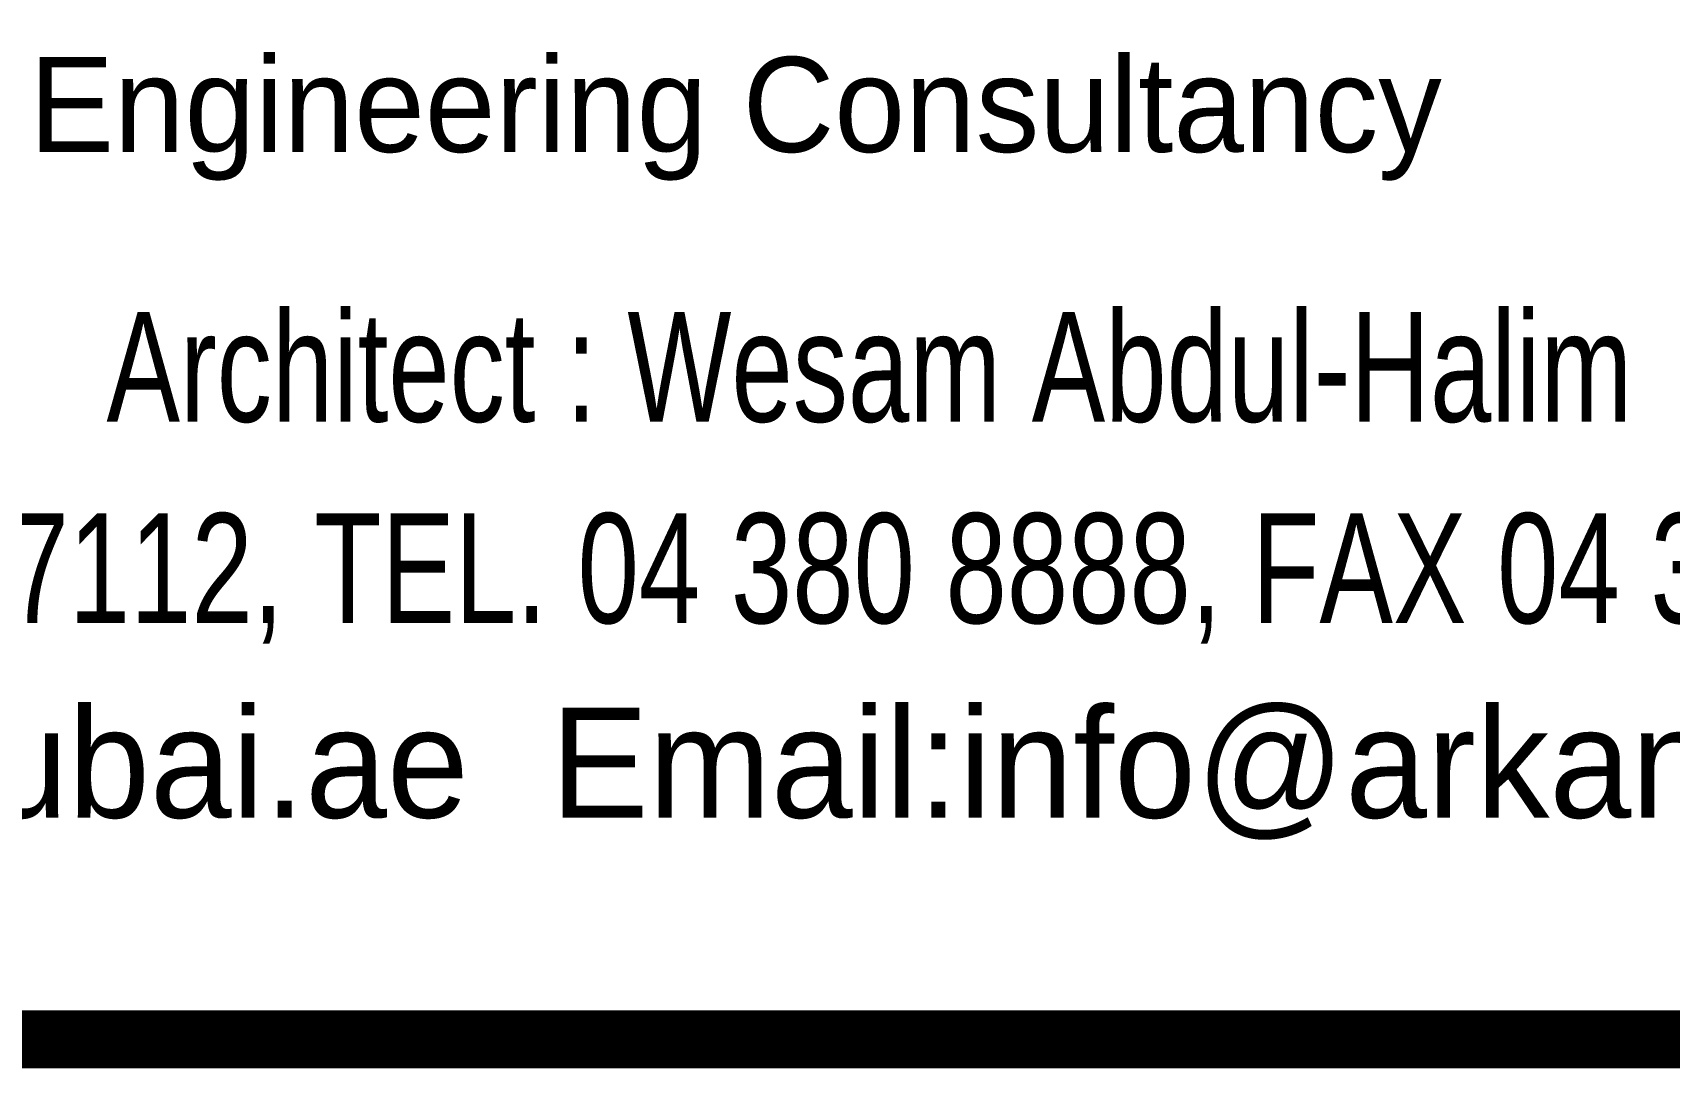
# Model space of a CAD drawing. Header units: centimetres. Extents: x 7997 to 116674, y 1017 to 13844.
# Drawn here: x 12615.4 to 12838, y 11352.6 to 11493.4 of the extents above; entities that cross this region are included whole.
import ezdxf

# ---------------------------------------------------------------- set-up
doc = ezdxf.new("R2010")
doc.units = ezdxf.units.CM
doc.header["$LTSCALE"] = 200
doc.layers.add('DIM', color=11, linetype='Continuous')
doc.styles.add('$0$$0$$0$T2', font='')
doc.styles.add('$0$$0$$0$T3', font='timesbd.ttf')
doc.styles.get('$0$$0$$0$T2').set_extended_font_data('Elisia')

# ---------------------------------------------------------------- blocks, each defined once
blk = doc.blocks.new('08-TITLE SHEET-selattin', base_point=(45714.81, -203081.37))
at = {"color": 0, "linetype": 'ByBlock', "const_width": 8.52}
blk.add_lwpolyline([(50575.88, -205766.95), (51142.07, -205766.95, 0.414214), (51184.66, -205724.36), (51184.66, -205536.02, 0.414214), (51142.07, -205493.43), (50575.88, -205493.43, 0.414214), (50533.29, -205536.02), (50533.29, -205724.36, 0.414214)], format="xyb", close=True, dxfattribs=at)
at = {"style": '$0$$0$$0$T2', "width": 0.75}
for s, p in [('Architect : Wesam Abdul-Halim', (50711.95, -205676.32)), ('POST BOX NO: 17112, TEL. 04 380 8888, FAX 04 346 6888,  ', (50567.91, -205705.88))]:
    blk.add_text(s, height=16.1383, dxfattribs=at).set_placement(p)
at = {"color": 253, "linetype": 'ByBlock', "insert": (50700.61, -205622.77), "char_height": 13.9459, "width": 2737.9087, "attachment_point": 1, "style": '$0$$0$$0$T3'}
blk.add_mtext('{\\fCentury Gothic|b0|i0|c0|p34;Engineering Consultancy}', dxfattribs=at)
at = {"insert": (50577.97, -205718.3), "char_height": 16.1383, "width": 1276.3558, "attachment_point": 1, "style": '$0$$0$$0$T2'}
blk.add_mtext('Web:arkandubai.ae  Email:info@arkandubai.ae', dxfattribs=at)

msp = doc.modelspace()

# ---------------------------------------------------------------- block references
at = {"layer": 'DIM', "color": 0, "linetype": 'Continuous', "xscale": 0.9262499999999997, "yscale": 0.9262499999999997, "zscale": 0.9262499999999997}
msp.add_blockref('08-TITLE SHEET-selattin', (7996.8733, 13844.0841), dxfattribs=at)

doc.saveas('drawing.dxf')
